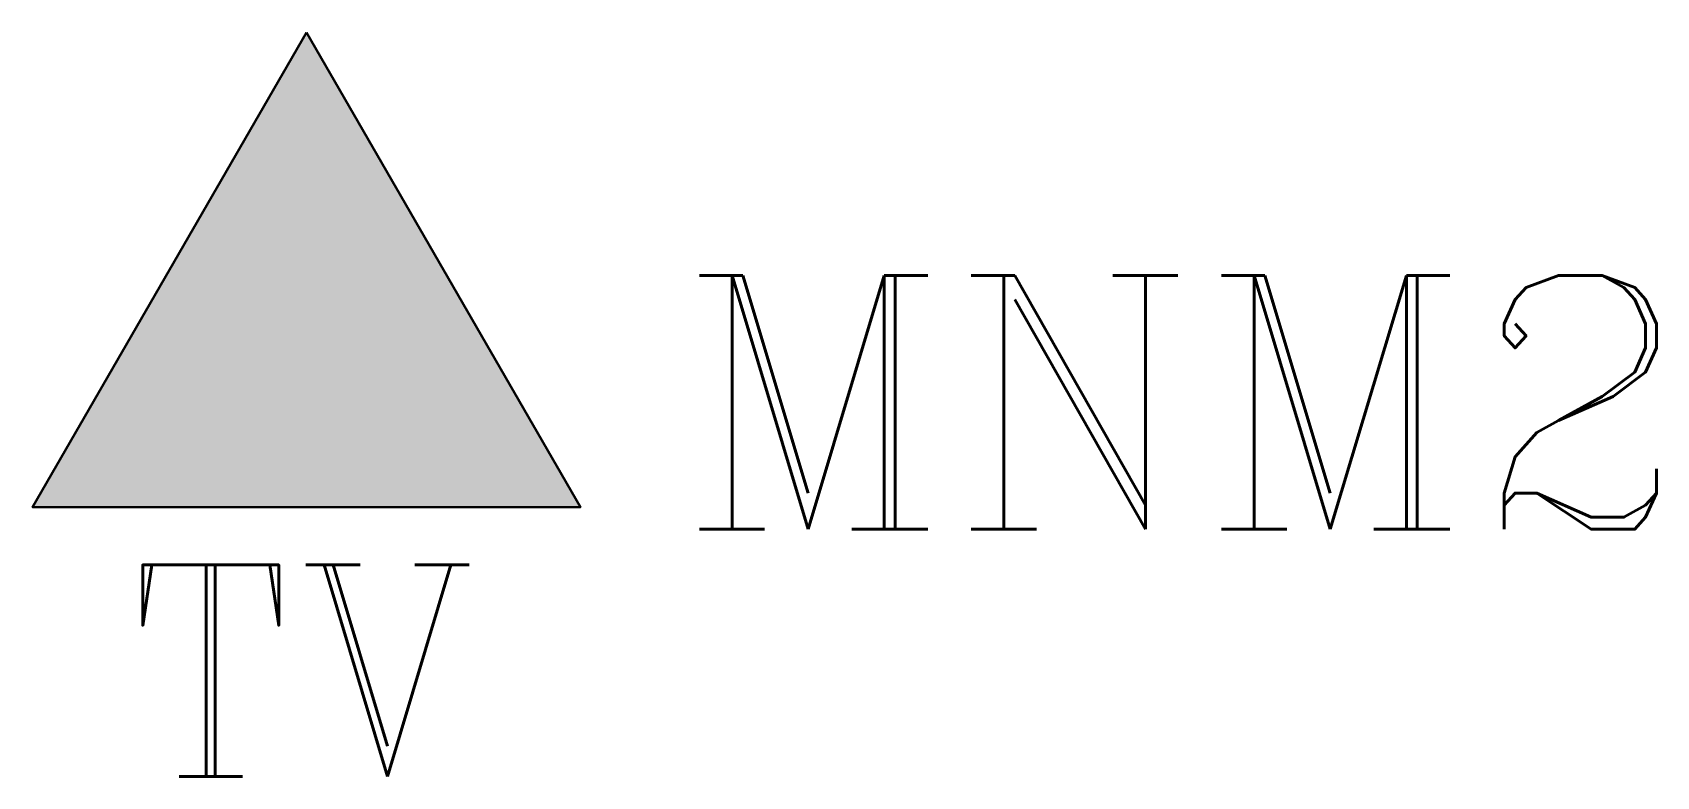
# Model space of a CAD drawing. Header units: inches. Extents: x -4 to 19.9, y -3.1 to 7.9.
import ezdxf

# ---------------------------------------------------------------- set-up
doc = ezdxf.new("R2010")
doc.units = ezdxf.units.IN
doc.header["$LTSCALE"] = 48
doc.header["$MEASUREMENT"] = 0

msp = doc.modelspace()

# ---------------------------------------------------------------- hatches: boundary and pattern name
msp.add_hatch(color=256).paths.add_polyline_path([(-4.049, 0.854), (4.049, 0.854), (0, 7.867)])

# ---------------------------------------------------------------- linework, layer by layer
for points in [[(0, 7.867), (-4.049, 0.854), (4.049, 0.854)], [(0, 7.867), (4.049, 0.854), (-4.049, 0.854)]]:
    msp.add_lwpolyline(points, close=True)

# ---------------------------------------------------------------- texts
at = {"attachment_point": 1}
for s, insert, char_height, width in [('{\\Fcomplex|c0;MNM2}', (5.484, 4.277), 3.75, 10.65286), ('{\\Fcomplex.shx|c0;TV}', (-2.687, 0), 3.125, 8.87738)]:
    msp.add_mtext(s, dxfattribs=dict(at, insert=insert, char_height=char_height, width=width))

doc.saveas('drawing.dxf')
